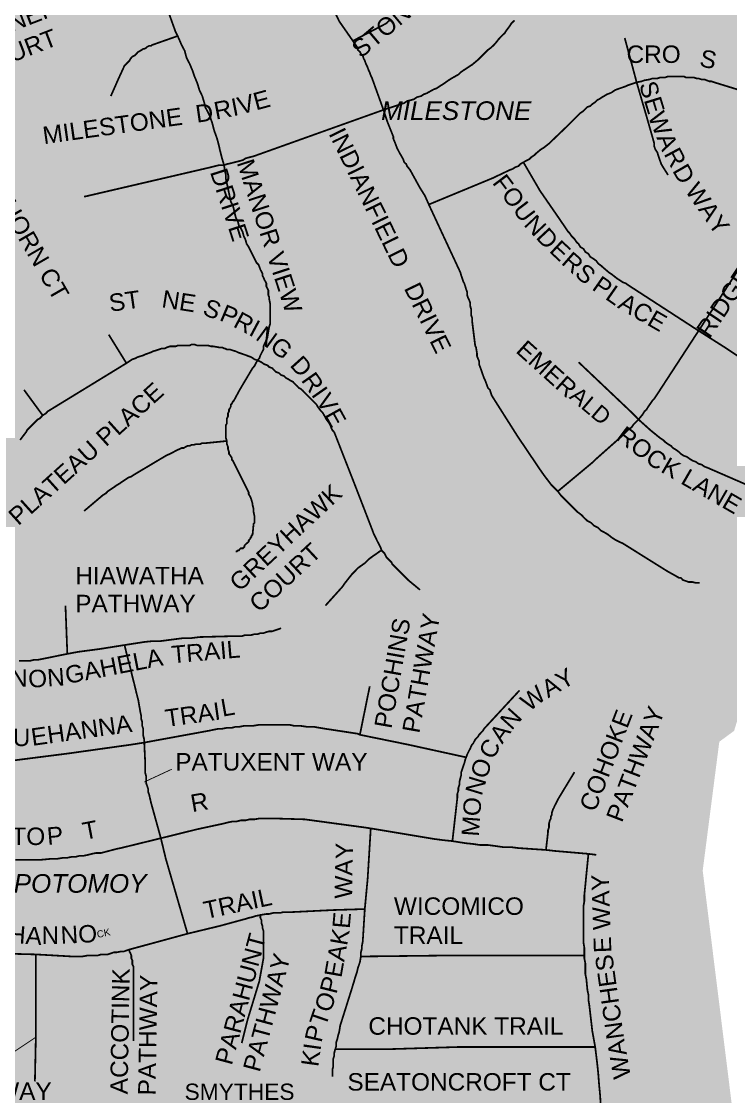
# Model space of a CAD drawing. Header units: millimetres. Extents: x 10 to 1080, y 12 to 847.
# Drawn here: x 653.5 to 714.4, y 356.7 to 449.1 of the extents above; entities that cross this region are included whole.
import ezdxf

# ---------------------------------------------------------------- set-up
doc = ezdxf.new("R2010")
doc.units = ezdxf.units.MM

msp = doc.modelspace()

# ---------------------------------------------------------------- hatches: boundary and pattern name
at = {"layer": 'H', "linetype": 'CONTINUOUS'}
for points in [[(802.375, 724.076), (804.333, 708.572), (819.82, 705.362), (834.637, 704.674), (846.243, 705.362), (859.861, 713.74), (871.467, 723.388), (876.635, 727.287), (891.452, 733.125), (894.662, 722.806), (899.231, 711.2), (902.458, 678.268), (906.939, 654.985), (912.777, 635.6), (903.041, 631.79), (870.797, 623.394), (843.703, 613.075), (834.037, 605.614), (852.17, 570.142), (848.607, 566.244), (849.207, 566.244), (834.637, 551.692), (840.475, 538.815), (802.711, 488.438), (802.217, 489.126), (800.435, 493.007), (798.83, 497.082), (795.355, 502.25), (792.215, 505.213), (789.005, 508.088), (786.289, 511.722), (784.437, 515.532), (783.078, 519.677), (782.391, 521.723), (780.874, 525.78), (778.334, 530.348), (775.794, 533.735), (773.007, 536.875), (769.955, 539.75), (766.727, 542.378), (763.27, 544.83), (759.707, 547.123), (755.985, 549.24), (754.115, 550.333), (752.263, 551.356), (750.305, 552.45), (748.365, 553.473), (746.407, 554.478), (744.467, 555.502), (742.615, 556.507), (740.657, 557.618), (739.652, 558.13), (732.525, 556.436), (732.79, 544.583), (726.264, 530.86), (723.142, 524.334), (722.207, 519.765), (722.877, 514.015), (725.593, 511.052), (734.219, 509.182), (736.177, 508.935), (733.302, 494.965), (732.278, 489.126), (728.98, 480.236), (737.605, 465.243), (747.518, 446.193), (733.548, 450.338), (730.409, 438.062), (720.76, 407.158), (717.885, 398.268), (714.745, 388.108), (713.475, 387.174), (712.047, 376.096), (715.945, 344.77), (716.615, 324.026), (716.439, 318.682), (723.388, 318.435), (731.608, 319.705), (737.358, 321.557), (743.373, 323.25), (749.635, 324.273), (754.962, 326.39), (761.488, 331.47), (750.641, 308.786), (742.95, 291.677), (741.257, 289.313), (754.715, 277.195), (760.801, 272.292), (760.73, 272.115), (769.444, 264.583), (777.487, 249.678), (794.597, 237.155), (804.333, 230.293), (811.777, 224.032), (798.054, 219.957), (781.473, 215.988), (770.043, 212.602), (757.502, 208.033), (746.072, 201.172), (734.06, 195.404), (725.082, 194.91), (725.258, 194.134), (725.593, 192.105), (725.752, 188.048), (725.17, 184.062), (724.905, 183.392), (714.587, 181.698), (699.17, 173.743), (696.295, 178.312), (682.078, 173.143), (680.879, 176.53), (652.868, 161.713), (660.647, 138.007), (660.4, 137.83), (656.749, 135.467), (653.203, 133.103), (649.552, 130.722), (645.918, 128.358), (642.285, 125.977), (638.634, 123.702), (635, 121.32), (631.349, 118.957), (627.803, 116.664), (624.152, 114.3), (620.942, 115.394), (619.584, 117.51), (618.402, 119.556), (617.22, 121.744), (616.038, 123.702), (614.68, 125.977), (613.569, 128.27), (612.299, 130.475), (610.958, 132.415), (609.424, 134.197), (608.154, 136.066), (606.795, 138.254), (605.367, 140.035), (603.673, 143.087), (601.892, 144.445), (599.863, 145.715), (598.17, 147.496), (596.724, 149.26), (595.118, 151.042), (593.513, 152.647), (591.22, 153.846), (589.439, 155.187), (587.675, 156.545), (586.052, 158.415), (585.717, 160.778), (585.047, 162.895), (584.112, 165.1), (582.172, 166.194), (580.549, 167.887), (579.543, 169.845), (578.785, 171.962), (577.762, 173.902), (576.668, 175.772), (575.398, 177.553), (573.775, 178.982), (571.659, 182.457), (568.784, 186.778), (566.932, 189.988), (565.82, 194.486), (564.462, 203.87), (563.704, 208.527), (563.88, 211.332), (563.704, 215.477), (563.457, 217.77), (563.28, 220.133), (563.368, 222.426), (563.28, 224.614), (562.857, 227.418), (561.675, 229.694), (560.828, 232.586), (561.428, 234.774), (561.852, 237.825), (561.922, 240.206), (561.587, 242.658), (561.763, 245.286), (562.01, 247.65), (561.852, 250.278), (561.164, 254.423), (561.922, 257.052), (562.522, 259.256), (562.275, 261.532), (561.499, 263.56), (560.405, 265.518), (559.805, 267.882), (559.223, 270.175), (557.953, 273.297), (556.26, 274.92), (554.814, 277.53), (554.39, 280), (553.72, 282.363), (552.962, 284.656), (551.85, 286.508), (550.668, 288.713), (549.222, 291.165), (547.194, 292.947), (545.412, 294.552), (543.56, 296.422), (543.719, 298.697), (542.537, 300.655), (540.42, 302.348), (538.057, 304.976), (535.34, 306.405), (532.553, 307.763), (530.26, 309.545), (528.232, 310.903), (526.874, 312.755), (526.45, 314.872), (524.51, 315.807), (522.305, 316.054), (518.248, 316.565), (515.779, 316.9), (513.592, 317.324), (511.387, 317.923), (508.935, 318.17), (507.153, 316.988), (506.465, 314.96), (505.037, 313.267), (503.255, 311.997), (501.897, 310.303), (500.292, 308.698), (498.422, 307.587), (496.658, 306.07), (495.212, 304.377), (494.453, 302.348), (493.942, 299.896), (493.607, 297.603), (493.942, 295.24), (494.453, 293.123), (495.212, 290.83), (495.723, 288.625), (494.03, 286.508), (493.342, 284.304), (491.649, 281.693), (489.462, 280.846), (485.14, 280.423), (481.577, 280.582), (479.637, 281.852), (478.102, 283.457), (476.673, 285.08), (475.068, 286.773), (472.863, 287.267), (470.658, 286.685), (468.965, 285.238), (467.184, 283.88), (465.067, 282.875), (463.462, 281.34), (464.732, 279.488), (466.602, 278.306), (468.63, 277.372), (469.724, 275.502), (468.877, 273.385), (467.095, 272.027), (463.973, 269.663), (462.104, 268.058), (460.075, 266.876), (457.958, 266.1), (455.665, 265.606), (452.702, 266.277), (450.674, 267.212), (448.469, 267.635), (444.835, 268.482), (442.718, 268.993), (440.514, 268.393), (436.792, 268.217), (434.763, 268.905), (432.805, 269.998), (431.465, 271.78), (432.647, 273.72), (433.405, 275.925), (433.317, 278.218), (432.805, 280.335), (432.894, 282.963), (431.959, 285.327), (428.925, 284.568), (426.72, 283.88), (424.603, 283.457), (421.375, 283.968), (419.188, 284.392), (417.072, 284.903), (415.025, 285.926), (412.838, 286.685), (410.792, 287.62), (409.698, 289.56), (409.875, 291.765), (410.298, 293.97), (410.298, 296.157), (409.61, 298.203), (408.252, 300.143), (406.4, 301.66), (404.53, 303.107), (402.837, 304.712), (400.897, 305.823), (399.715, 307.675), (400.297, 309.792), (399.962, 311.997), (397.845, 313.355), (395.905, 314.537), (394.547, 316.318), (393.1, 318.1), (391.672, 319.793), (390.225, 321.398), (388.108, 322.668), (386.592, 324.185), (385.057, 325.878), (383.452, 327.325), (381.582, 328.595), (379.465, 329.265), (378.125, 331.047), (378.037, 333.252), (377.349, 335.368), (375.92, 336.973), (374.05, 338.332), (372.11, 339.425), (370.152, 340.536), (368.035, 341.383), (365.919, 341.965), (363.555, 341.63), (361.615, 340.607), (359.745, 338.914), (357.875, 337.82), (355.935, 336.797), (353.818, 335.703), (351.878, 334.522), (350.255, 332.652), (348.915, 330.8), (347.98, 328.754), (347.133, 326.637), (345.599, 325.032), (343.323, 324.785), (340.184, 324.785), (337.732, 325.367), (335.615, 324.185), (334.522, 322.333), (334.433, 320.128), (334.098, 317.923), (332.899, 315.807), (331.805, 313.866), (330.958, 311.75), (330.712, 309.545), (330.288, 307.252), (329.935, 304.976), (329.688, 302.683), (329.018, 300.39), (328.083, 298.203), (327.325, 296.157), (327.06, 293.97), (328.665, 292.347), (329.935, 290.583), (328.665, 288.802), (326.39, 287.955), (323.25, 287.778), (321.045, 288.29), (319.864, 290.23), (318.682, 292.276), (316.812, 293.705), (314.025, 294.975), (311.732, 295.487), (309.615, 295.91), (307.763, 297.092), (306.405, 299.05), (305.47, 300.99), (304.712, 303.107), (303.689, 305.135), (301.995, 306.405), (300.302, 307.852), (298.962, 309.545), (297.268, 307.94), (296.422, 305.894), (293.282, 304.2), (291.5, 305.558), (289.648, 306.828), (287.69, 307.852), (287.267, 309.968), (287.69, 312.173), (285.75, 313.09), (283.457, 313.602), (281.34, 314.202), (279.224, 315.295), (278.642, 317.5), (277.954, 319.617), (276.013, 321.222), (274.144, 319.793), (272.874, 317.923), (269.998, 319.193), (268.217, 320.64), (266.435, 321.98), (263.984, 324.45), (262.202, 325.72), (260.862, 327.484), (261.108, 329.688), (261.867, 331.893), (262.714, 334.01), (262.467, 337.644), (261.532, 339.602), (260.597, 341.718), (258.992, 343.323), (255.94, 345.352), (253.065, 346.71), (251.195, 347.892), (249.167, 348.827), (248.92, 351.032), (250.19, 352.884), (251.707, 354.842), (254.088, 354.93), (255.782, 356.358), (257.969, 356.623), (260.174, 357.117), (261.444, 359.234), (261.779, 361.527), (261.62, 363.732), (260.438, 365.584), (258.992, 367.277), (256.117, 367.63), (255.429, 369.746), (254.088, 371.44), (252.307, 372.957), (250.525, 374.227), (248.497, 374.826), (247.138, 376.767), (248.162, 378.707), (247.385, 381), (245.78, 382.517), (245.622, 384.81), (244.687, 386.75), (243.575, 388.796), (242.235, 390.56), (241.035, 392.43), (239.518, 394.212), (239.43, 396.416), (240.453, 398.533), (240.612, 401.144), (240.788, 403.86), (239.43, 405.888), (238.584, 408.005), (236.467, 409.452), (235.038, 411.304), (233.08, 412.838), (233.168, 415.202), (234.103, 417.318), (235.462, 419.276), (236.978, 421.04), (238.072, 422.998), (237.825, 425.274), (237.49, 427.902), (236.22, 429.683), (234.527, 431.377), (232.657, 433.246), (230.628, 434.587), (229.182, 436.28), (227.489, 437.815), (226.219, 439.667), (224.79, 441.537), (223.943, 443.742), (222.92, 445.77), (220.98, 447.216), (218.775, 448.557), (216.57, 449.827), (214.365, 450.25), (212.249, 450.427), (209.797, 450.515), (206.163, 450.427), (203.87, 451.026), (201.595, 450.338), (199.972, 448.31), (201.665, 446.705), (199.549, 444.588), (196.938, 445.347), (194.822, 445.435), (192.105, 444.923), (189.054, 445.012), (187.202, 443.406), (184.908, 442.472), (182.88, 441.113), (181.01, 439.596), (179.317, 438.15), (177.288, 437.056), (175.084, 436.457), (173.055, 435.522), (170.762, 434.675), (168.575, 434.852), (166.793, 436.545), (165.947, 438.82), (165.259, 440.937), (163.142, 442.048), (160.955, 442.56), (158.574, 442.383), (156.369, 441.713), (154.005, 440.778), (151.377, 440.267), (148.59, 440.267), (146.385, 439.843), (145.45, 437.727), (145.115, 435.522), (142.663, 436.122), (142.152, 438.326), (140.458, 439.932), (138.43, 441.113), (136.472, 442.207), (134.285, 442.807), (131.745, 442.048), (128.605, 441.537), (126.153, 441.872), (123.525, 441.784), (121.497, 442.983), (120.05, 444.588), (117.775, 445.012), (116.082, 446.528), (116.152, 448.822), (114.124, 450.938), (112.607, 453.214), (111.425, 454.995), (110.155, 456.777), (108.797, 458.47), (107.527, 460.252), (106.257, 461.945), (104.898, 463.726), (103.54, 465.42), (102.182, 467.113), (100.842, 468.806), (99.572, 470.57), (98.213, 472.264), (95.585, 475.738), (93.133, 479.213), (90.682, 482.776), (88.477, 486.41), (86.448, 490.132), (84.578, 494.03), (83.062, 498.016), (81.527, 502.92), (80.433, 507.065), (79.498, 511.298), (78.74, 515.532), (78.228, 519.853), (77.805, 524.175), (77.558, 528.496), (77.47, 532.8), (77.558, 534.917), (77.558, 537.122), (77.717, 539.238), (77.893, 541.443), (78.052, 543.56), (78.317, 545.765), (78.564, 547.882), (79.252, 552.115), (80.098, 556.348), (81.192, 560.582), (82.374, 564.727), (84.402, 570.054), (86.448, 573.793), (87.63, 575.645), (117.687, 575.645), (138.007, 572.435), (144.445, 544.23), (141.905, 543.225), (154.764, 537.88), (160.443, 536.028), (171.185, 535.693), (189.318, 535.34), (206.834, 533.912), (226.06, 527.897), (227.842, 532.888), (253.912, 548.552), (259.239, 550.333), (265.677, 550.668), (269.575, 552.115), (277.019, 556.772), (283.122, 559.223), (290.989, 559.982), (306.317, 558.553), (306.652, 558.288), (307.005, 558.624), (310.885, 558.888), (317.659, 563.122), (325.543, 568.113), (333.745, 573.528), (338.825, 576.827), (341.365, 576.756), (344.928, 576.068), (348.492, 574.71), (351.949, 572.858), (355.759, 569.718), (358.228, 566.173), (359.234, 564.303), (360.257, 562.363), (362.462, 558.8), (365.425, 555.925), (369.993, 554.32), (376.255, 554.478), (378.46, 554.902), (380.577, 555.325), (382.782, 555.748), (384.898, 556.013), (387.773, 556.436), (392.007, 557.107), (396.064, 558.042), (400.138, 559.135), (404.107, 560.405), (408.005, 561.852), (411.903, 563.457), (415.713, 565.238), (419.435, 567.09), (423.069, 569.048), (424.18, 569.63), (421.128, 576.333), (406.224, 573.952), (411.057, 595.383), (409.452, 607.06), (401.408, 603.85), (401.832, 611.893), (404.618, 612.74), (404.195, 626.022), (394.882, 630.432), (373.539, 618.737), (369.482, 635.67), (377.19, 651.845), (407.405, 673.276), (407.829, 671.23), (482.177, 704.003), (500.715, 623.323), (501.227, 623.57), (505.372, 625.863), (509.182, 627.892), (512.992, 630.008), (516.802, 632.037), (520.612, 634.065), (522.552, 635.088), (524.422, 636.094), (526.362, 637.117), (528.232, 638.14), (530.172, 639.233), (532.042, 640.256), (534.335, 641.438), (544.495, 629.585), (550.422, 631.613), (546.523, 639.568), (541.532, 645.336), (541.602, 645.407), (545.412, 647.453), (549.222, 649.57), (553.032, 651.598), (556.772, 653.627), (560.582, 655.743), (564.392, 657.772), (568.202, 659.888), (572.012, 661.917), (575.733, 664.034), (579.543, 666.15), (583.353, 668.196), (587.163, 670.313), (590.885, 672.342), (596.724, 674.458), (601.133, 674.458), (603.338, 674.458), (605.455, 674.37), (607.642, 674.194), (609.847, 674.123), (611.964, 674.035), (614.168, 673.858), (616.373, 673.7), (618.49, 673.612), (620.695, 673.435), (622.882, 673.347), (624.999, 673.276), (629.32, 673.188), (633.642, 673.276), (637.875, 673.523), (642.108, 673.947), (646.254, 674.617), (650.399, 675.728), (653.627, 676.734), (657.684, 678.18), (661.67, 679.873), (665.568, 681.743), (669.378, 683.772), (673.1, 685.976), (676.734, 688.252), (680.297, 690.704), (683.683, 693.42), (687.07, 696.136), (690.192, 699.1), (693.332, 702.063), (696.207, 705.273), (699.082, 708.572), (701.71, 711.958), (705.785, 710.53), (709.842, 708.995), (713.74, 707.214), (717.638, 705.362), (721.448, 703.333), (723.988, 701.798), (729.403, 707.302), (742.35, 719.578), (751.999, 718.908), (767.503, 733.725), (785.618, 751.84), (797.207, 740.234), (802.375, 724.076), (802.375, 724.076)], [(669.625, 448.645), (668.179, 448.645), (667.755, 449.915), (667.332, 448.645), (665.992, 448.645), (667.085, 447.798), (666.662, 446.44), (667.755, 447.287), (668.955, 446.44), (668.532, 447.798), (669.625, 448.645), (669.625, 448.645)], [(685.2, 447.04), (683.772, 447.04), (683.348, 448.31), (682.925, 447.04), (681.567, 447.04), (682.66, 446.193), (682.237, 444.835), (683.348, 445.682), (684.53, 444.835), (684.107, 446.193), (685.2, 447.04), (685.2, 447.04)], [(708.995, 445.347), (707.549, 445.347), (707.125, 446.617), (706.702, 445.347), (705.362, 445.347), (706.455, 444.5), (706.032, 443.142), (707.125, 443.988), (708.325, 443.142), (707.902, 444.5), (708.995, 445.347), (708.995, 445.347)], [(687.317, 442.983), (685.888, 442.983), (685.465, 444.253), (685.042, 442.983), (683.683, 442.983), (684.777, 442.136), (684.354, 440.778), (685.465, 441.625), (686.647, 440.778), (686.223, 442.136), (687.317, 442.983), (687.317, 442.983)], [(673.347, 438.15), (671.918, 438.15), (671.495, 439.42), (671.072, 438.15), (669.713, 438.15), (670.807, 437.303), (670.384, 435.945), (671.495, 436.792), (672.677, 435.945), (672.253, 437.303), (673.347, 438.15), (673.347, 438.15)], [(697.142, 437.48), (695.695, 437.48), (695.272, 438.75), (694.849, 437.48), (693.508, 437.48), (694.602, 436.633), (694.178, 435.275), (695.272, 436.122), (696.472, 435.275), (696.048, 436.633), (697.142, 437.48), (697.142, 437.48)], [(694.602, 424.603), (693.155, 424.603), (692.732, 425.873), (692.309, 424.603), (690.968, 424.603), (692.062, 423.757), (691.638, 422.398), (692.732, 423.245), (693.932, 422.398), (693.508, 423.757), (694.602, 424.603), (694.602, 424.603)], [(713.405, 424.268), (711.958, 424.268), (711.535, 425.538), (711.112, 424.268), (709.754, 424.268), (710.865, 423.422), (710.442, 422.063), (711.535, 422.91), (712.717, 422.063), (712.294, 423.422), (713.405, 424.268), (713.405, 424.268)], [(675.305, 421.552), (673.858, 421.552), (673.435, 422.822), (673.012, 421.552), (671.654, 421.552), (672.765, 420.705), (672.342, 419.347), (673.435, 420.194), (674.617, 419.347), (674.194, 420.705), (675.305, 421.552), (675.305, 421.552)], [(657.437, 416.983), (655.99, 416.983), (655.567, 418.253), (655.144, 416.983), (653.785, 416.983), (654.897, 416.137), (654.473, 414.778), (655.567, 415.625), (656.749, 414.778), (656.325, 416.137), (657.437, 416.983), (657.437, 416.983)], [(708.484, 416.472), (707.055, 416.472), (706.632, 417.742), (706.208, 416.472), (704.85, 416.472), (705.944, 415.625), (705.52, 414.267), (706.632, 415.114), (707.813, 414.267), (707.39, 415.625), (708.484, 416.472), (708.484, 416.472)], [(671.742, 414.108), (670.295, 414.108), (669.872, 415.378), (669.449, 414.108), (668.108, 414.108), (669.202, 413.262), (668.778, 411.903), (669.872, 412.75), (671.072, 411.903), (670.648, 413.262), (671.742, 414.108), (671.742, 414.108)], [(701.04, 410.298), (699.594, 410.298), (699.17, 411.568), (698.747, 410.298), (697.389, 410.298), (698.5, 409.452), (698.077, 408.093), (699.17, 408.94), (700.352, 408.093), (699.929, 409.452), (701.04, 410.298), (701.04, 410.298)], [(685.465, 404.618), (684.018, 404.618), (683.595, 405.888), (683.172, 404.618), (681.814, 404.618), (682.925, 403.772), (682.502, 402.414), (683.595, 403.26), (684.777, 402.414), (684.354, 403.772), (685.465, 404.618), (685.465, 404.618)], [(668.532, 397.51), (667.085, 397.51), (666.662, 398.78), (666.238, 397.51), (664.88, 397.51), (665.992, 396.663), (665.568, 395.305), (666.662, 396.152), (667.844, 395.305), (667.42, 396.663), (668.532, 397.51), (668.532, 397.51)], [(678.85, 389.802), (677.422, 389.802), (676.998, 391.072), (676.575, 389.802), (675.217, 389.802), (676.31, 388.955), (675.887, 387.597), (676.998, 388.444), (678.18, 387.597), (677.757, 388.955), (678.85, 389.802), (678.85, 389.802)], [(695.272, 387.597), (693.843, 387.597), (693.42, 388.867), (692.997, 387.597), (691.638, 387.597), (692.732, 386.75), (692.309, 385.41), (693.42, 386.256), (694.602, 385.41), (694.178, 386.75), (695.272, 387.597), (695.272, 387.597)], [(656.925, 385.322), (655.479, 385.322), (655.055, 386.592), (654.632, 385.322), (653.292, 385.322), (654.385, 384.475), (653.962, 383.117), (655.055, 383.963), (656.255, 383.117), (655.832, 384.475), (656.925, 385.322), (656.925, 385.322)], [(665.639, 380.065), (664.21, 380.065), (663.787, 381.335), (663.363, 380.065), (662.005, 380.065), (663.099, 379.218), (662.675, 377.86), (663.787, 378.707), (664.968, 377.86), (664.545, 379.218), (665.639, 380.065), (665.639, 380.065)], [(701.71, 379.395), (700.282, 379.395), (699.858, 380.665), (699.435, 379.395), (698.077, 379.395), (699.17, 378.548), (698.747, 377.19), (699.858, 378.037), (701.04, 377.19), (700.617, 378.548), (701.71, 379.395), (701.71, 379.395)], [(686.047, 378.548), (684.618, 378.548), (684.195, 379.818), (683.772, 378.548), (682.413, 378.548), (683.507, 377.702), (683.084, 376.343), (684.195, 377.19), (685.377, 376.343), (684.953, 377.702), (686.047, 378.548), (686.047, 378.548)], [(668.267, 371.598), (666.838, 371.598), (666.415, 372.868), (665.992, 371.598), (664.633, 371.598), (665.727, 370.752), (665.304, 369.394), (666.415, 370.24), (667.597, 369.394), (667.173, 370.752), (668.267, 371.598), (668.267, 371.598)], [(677.157, 371.687), (675.728, 371.687), (675.305, 372.957), (674.882, 371.687), (673.523, 371.687), (674.617, 370.84), (674.194, 369.482), (675.305, 370.328), (676.487, 369.482), (676.063, 370.84), (677.157, 371.687), (677.157, 371.687)], [(657.595, 368.388), (656.167, 368.388), (655.743, 369.658), (655.32, 368.388), (653.962, 368.388), (655.055, 367.542), (654.632, 366.183), (655.743, 367.03), (656.925, 366.183), (656.502, 367.542), (657.595, 368.388), (657.595, 368.388)], [(695.448, 368.388), (694.002, 368.388), (693.579, 369.658), (693.155, 368.388), (691.815, 368.388), (692.908, 367.542), (692.485, 366.183), (693.579, 367.03), (694.778, 366.183), (694.355, 367.542), (695.448, 368.388), (695.448, 368.388)], [(683.842, 361.862), (682.413, 361.862), (681.99, 363.132), (681.567, 361.862), (680.208, 361.862), (681.302, 361.015), (680.879, 359.657), (681.99, 360.504), (683.172, 359.657), (682.748, 361.015), (683.842, 361.862), (683.842, 361.862)], [(703.492, 362.285), (702.045, 362.285), (701.622, 363.555), (701.199, 362.285), (699.858, 362.285), (700.952, 361.438), (700.528, 360.08), (701.622, 360.927), (702.822, 360.08), (702.398, 361.438), (703.492, 362.285), (703.492, 362.285)]]:
    msp.add_hatch(color=256, dxfattribs=at).paths.add_polyline_path(points)

# ---------------------------------------------------------------- linework, layer by layer
at = {"layer": 'P'}
for points, const_width in [([(786.201, 654.138), (786.201, 546.029), (786.201, 437.903), (678.092, 437.903), (569.965, 437.903), (569.965, 546.029), (569.965, 654.138), (678.092, 654.138), (786.201, 654.138)], 0.602), ([(666.909, 447.816), (666.732, 448.151), (664.792, 453.566)], 0.151), ([(681.972, 447.393), (680.791, 449.086), (680.632, 449.421), (680.455, 449.756), (680.279, 450.092), (680.12, 450.427), (679.944, 450.779), (679.785, 451.115), (679.609, 451.45), (679.432, 451.785), (679.097, 452.543), (679.009, 452.896), (678.85, 453.231), (678.674, 453.566)], 0.151), ([(681.972, 447.393), (684.865, 448.91), (685.024, 449.086), (685.288, 449.245)], 0.151), ([(695.872, 449.157), (695.607, 448.91), (695.448, 448.663), (695.184, 448.31), (695.025, 448.063), (694.761, 447.816), (694.514, 447.552), (694.249, 447.216), (694.09, 447.04), (693.826, 446.793), (693.579, 446.617), (693.155, 446.193), (692.908, 445.946), (692.732, 445.77), (692.221, 445.347), (691.974, 445.188), (691.709, 445.012), (691.462, 444.853), (691.215, 444.676), (691.039, 444.5), (690.439, 444.165), (690.192, 444.006), (689.945, 443.83), (689.681, 443.653), (689.434, 443.495), (689.169, 443.318), (688.922, 443.23), (688.322, 442.895), (688.075, 442.807), (687.828, 442.648), (687.476, 442.56), (687.229, 442.383), (686.982, 442.313), (686.629, 442.225), (686.382, 442.048), (684.601, 441.466)], 0.151), ([(666.909, 447.816), (664.704, 447.04), (664.616, 446.969), (664.457, 446.969), (664.281, 446.881), (664.192, 446.793), (664.034, 446.705), (663.945, 446.705), (663.698, 446.546), (663.522, 446.458), (663.434, 446.37), (663.275, 446.193), (663.187, 446.123), (663.011, 446.035), (662.922, 445.946), (662.852, 445.858), (662.764, 445.699), (662.675, 445.611), (662.587, 445.523), (662.428, 445.347), (662.34, 445.276), (661.829, 444.165), (661.158, 442.648)], 0.151), ([(670.895, 436.721), (670.719, 437.303), (670.631, 437.656), (670.542, 437.991), (670.472, 438.326), (670.295, 438.997), (670.048, 439.685), (669.96, 440.02), (669.872, 440.355), (669.625, 441.043), (669.272, 441.713), (669.202, 442.048), (669.025, 442.648), (668.778, 443.159), (668.602, 443.742), (668.355, 444.341), (668.179, 444.853), (667.932, 445.435), (667.667, 445.946), (667.508, 446.546), (667.244, 447.04), (666.909, 447.816)], 0.151), ([(681.972, 447.393), (682.325, 446.881), (682.396, 446.617), (682.572, 446.458), (682.66, 446.282), (682.819, 446.123), (682.907, 445.858), (682.995, 445.699), (683.084, 445.435), (683.172, 445.276), (683.242, 445.1), (683.331, 444.853), (683.419, 444.676), (683.507, 444.429), (683.595, 444.253), (684.601, 441.466)], 0.151), ([(705.344, 447.64), (706.191, 444.5), (706.367, 443.83)], 0.151), ([(706.367, 443.83), (706.79, 443.918), (707.037, 444.006), (707.461, 444.077), (707.725, 444.165), (707.884, 444.165), (708.148, 444.165), (708.395, 444.253), (708.572, 444.253), (708.819, 444.253), (709.066, 444.341), (709.489, 444.341), (709.754, 444.341), (710.177, 444.341), (710.424, 444.341), (710.6, 444.253), (710.847, 444.253), (711.112, 444.253), (711.271, 444.253), (711.535, 444.165), (711.694, 444.165), (711.958, 444.077), (712.205, 444.077), (712.382, 444.006), (712.629, 443.918), (712.805, 443.918), (713.052, 443.83), (720.496, 441.537)], 0.151), ([(696.63, 436.968), (697.142, 437.233), (697.301, 437.392), (697.565, 437.568), (697.724, 437.727), (698.147, 438.079), (698.412, 438.238), (698.835, 438.573), (700.528, 440.196), (700.687, 440.355), (700.864, 440.531), (701.022, 440.69), (701.199, 440.866), (701.375, 441.043), (701.534, 441.202), (701.798, 441.378), (701.957, 441.537), (702.134, 441.713), (702.381, 441.801), (702.557, 441.96), (702.804, 442.136), (702.98, 442.313), (703.139, 442.383), (703.404, 442.56), (703.562, 442.648), (703.827, 442.807), (704.074, 442.895), (704.25, 442.983), (704.497, 443.159), (704.674, 443.23), (704.921, 443.318), (705.185, 443.406), (705.432, 443.495), (705.608, 443.583), (706.367, 443.83)], 0.151), ([(706.367, 443.83), (707.302, 440.619), (707.884, 438.573), (707.884, 438.326), (707.972, 438.079), (708.148, 437.815), (708.219, 437.568), (708.307, 437.303), (708.395, 437.056), (708.484, 436.809), (708.642, 436.545), (709.066, 435.875)], 0.151), ([(684.601, 441.466), (673.435, 437.48), (673.082, 437.392), (672.747, 437.303), (672.5, 437.145), (672.165, 437.056), (671.812, 436.968), (671.477, 436.88), (671.142, 436.809), (670.895, 436.721)], 0.151), ([(684.601, 441.466), (684.936, 440.443), (685.447, 439.173), (685.447, 438.997), (685.624, 438.573), (685.782, 438.15), (685.871, 437.991), (685.959, 437.815), (686.206, 437.392), (686.294, 437.233), (686.382, 436.968), (686.558, 436.809), (686.629, 436.633), (686.894, 436.298), (687.74, 434.763), (688.164, 434.093), (688.499, 433.335)], 0.151), ([(786.201, 221.756), (678.092, 221.756), (569.965, 221.756), (569.965, 329.865), (569.965, 437.903), (678.092, 437.903), (786.201, 437.903), (786.201, 329.865), (786.201, 221.756)], 0.602), ([(696.63, 436.968), (696.366, 436.809), (696.207, 436.633), (695.942, 436.545), (695.695, 436.386), (695.448, 436.298), (694.002, 435.61), (688.499, 433.335)], 0.151), ([(696.63, 436.968), (698.059, 434.516), (699.752, 432.065), (699.929, 431.8), (700.105, 431.553), (700.44, 431.042), (700.599, 430.883), (700.775, 430.618), (701.022, 430.371), (701.199, 430.107), (701.375, 429.948), (701.534, 429.683), (701.798, 429.525), (701.957, 429.26), (702.222, 429.101), (702.381, 428.837), (702.645, 428.678), (702.892, 428.502), (703.068, 428.255), (703.315, 428.078), (703.492, 427.919), (703.986, 427.496), (704.25, 427.32), (704.674, 426.985), (705.185, 426.649), (705.432, 426.561), (705.679, 426.385), (711.694, 422.487)], 0.151), ([(670.895, 436.721), (670.472, 436.721), (670.119, 436.633), (669.784, 436.545), (658.865, 434.005)], 0.151), ([(670.895, 436.721), (670.966, 436.21), (671.054, 435.875), (671.054, 435.539), (671.477, 433.582), (671.654, 433.246), (671.742, 432.911), (671.812, 432.576), (671.901, 432.223), (672.077, 431.888), (672.165, 431.553), (672.324, 431.306), (672.5, 430.953), (672.588, 430.618), (672.747, 430.283), (672.835, 429.948), (673.012, 429.683), (673.682, 428.343), (673.858, 428.166), (673.929, 427.99), (674.017, 427.743), (674.194, 427.408), (674.194, 427.232), (674.282, 427.073), (674.352, 426.896), (674.529, 426.561), (674.529, 426.297), (674.617, 426.138), (674.705, 425.962), (674.705, 425.803), (674.705, 425.538), (674.776, 425.379), (674.776, 425.203), (674.864, 424.78), (674.864, 424.603), (674.864, 424.445), (674.864, 424.021), (674.864, 423.845), (674.864, 423.422), (674.864, 423.263), (674.864, 423.086), (674.776, 422.839), (674.617, 421.905), (674.529, 421.728), (674.441, 421.481), (674.352, 421.305), (674.282, 421.146), (674.282, 420.882), (674.194, 420.723), (674.105, 420.546), (674.017, 420.37), (673.929, 420.123), (673.77, 419.947)], 0.151), ([(688.499, 433.335), (689.522, 431.13), (691.215, 427.496), (691.286, 427.232), (691.374, 426.985), (691.462, 426.72), (691.55, 426.561), (691.638, 426.297), (691.709, 426.05), (691.797, 425.803), (691.797, 425.538), (691.885, 425.291), (691.974, 425.115), (692.062, 424.868), (692.062, 424.603), (692.132, 424.356), (692.132, 424.109), (692.132, 423.845), (692.221, 423.598), (692.221, 423.333), (692.485, 421.217), (692.556, 421.058), (692.644, 420.546), (692.644, 420.299), (692.82, 419.876), (692.82, 419.612), (692.979, 419.188), (693.155, 418.677), (693.244, 418.43), (693.332, 418.253), (693.491, 417.83), (693.579, 417.583), (693.755, 417.407), (693.826, 417.16), (693.914, 416.913), (696.119, 413.438), (698.059, 410.563), (698.482, 409.963), (698.747, 409.628), (698.994, 409.293), (699.258, 409.028), (699.594, 408.693)], 0.151), ([(716.774, 430.283), (711.694, 422.487)], 0.151), ([(662.499, 419.7), (660.982, 422.152)], 0.151), ([(711.694, 422.487), (708.06, 416.913), (707.884, 416.648), (707.725, 416.489), (707.549, 416.225), (707.372, 415.978), (707.214, 415.713), (707.037, 415.555), (706.878, 415.29), (706.526, 414.867)], 0.151), ([(711.694, 422.487), (713.811, 421.146), (719.49, 417.407)], 0.151), ([(662.499, 419.7), (663.011, 420.035), (663.275, 420.123), (663.434, 420.211), (663.698, 420.299), (663.945, 420.37), (664.122, 420.458), (664.369, 420.546), (664.616, 420.635), (664.792, 420.723), (665.039, 420.793), (665.304, 420.882), (665.551, 420.97), (665.815, 420.97), (665.974, 421.058), (666.238, 421.146), (666.485, 421.146), (666.732, 421.146), (666.909, 421.217), (667.156, 421.217), (667.42, 421.217), (667.667, 421.217), (667.932, 421.217), (668.091, 421.305), (668.355, 421.305), (668.602, 421.217), (669.025, 421.217), (669.272, 421.217), (669.537, 421.217), (669.784, 421.146), (669.96, 421.146), (670.472, 421.058), (670.719, 421.058), (670.895, 420.97), (670.966, 420.97), (671.142, 420.882), (671.389, 420.882), (671.654, 420.793), (671.901, 420.723), (672.077, 420.635), (672.324, 420.546), (672.835, 420.37), (673.012, 420.299), (673.259, 420.211), (673.506, 420.035), (673.77, 419.947)], 0.151), ([(662.499, 419.7), (661.405, 419.029), (655.726, 415.555), (655.567, 415.378), (655.302, 415.219)], 0.151), ([(673.77, 419.947), (673.682, 419.788), (673.594, 419.612), (673.506, 419.453), (673.347, 419.276), (672.236, 417.407), (671.742, 416.489), (671.654, 416.401), (671.565, 416.225), (671.477, 416.137), (671.477, 415.978), (671.389, 415.802), (671.318, 415.713), (671.318, 415.555), (671.23, 415.378), (671.23, 415.29), (671.23, 415.131), (671.142, 414.955), (671.142, 414.867), (671.142, 414.708), (671.142, 414.532), (671.054, 414.373), (671.054, 414.285), (671.054, 414.108), (671.054, 413.773), (671.054, 413.685), (671.054, 413.526), (671.054, 413.35), (671.054, 413.262), (671.142, 413.015)], 0.151), ([(673.77, 419.947), (674.105, 419.788), (674.352, 419.612), (674.617, 419.523), (674.776, 419.365), (675.04, 419.276), (675.199, 419.1), (675.375, 418.941), (675.622, 418.853), (675.799, 418.677), (676.046, 418.606), (676.222, 418.43), (676.398, 418.342), (676.645, 418.183), (676.822, 418.095), (676.981, 417.918), (677.157, 417.759), (677.316, 417.583), (677.492, 417.495), (677.668, 417.336), (677.827, 417.16), (678.004, 416.983), (678.162, 416.825), (678.339, 416.648), (678.674, 416.313), (678.85, 416.137), (678.938, 415.978), (679.185, 415.643), (679.362, 415.466), (679.609, 415.043), (679.697, 414.867), (679.944, 414.532), (680.032, 414.373), (680.12, 414.108), (680.208, 413.949), (680.367, 413.773), (682.061, 409.452), (683.666, 405.306), (683.754, 405.059), (683.93, 404.707), (684.089, 404.372), (684.177, 404.213), (684.354, 403.86), (684.442, 403.613)], 0.151), ([(701.375, 419.788), (706.032, 415.378), (706.526, 414.867)], 0.151), ([(655.302, 415.219), (653.697, 417.407)], 0.151), ([(655.302, 415.219), (655.055, 414.955), (654.879, 414.867), (654.72, 414.708), (654.544, 414.532), (654.456, 414.443), (654.297, 414.285), (654.121, 414.108), (653.962, 413.949), (653.874, 413.773), (653.609, 413.438), (653.362, 413.103)], 0.151), ([(706.526, 414.867), (706.279, 414.62), (706.102, 414.443), (705.944, 414.196), (705.679, 414.02), (705.52, 413.861), (705.256, 413.597), (705.097, 413.438), (702.892, 411.48), (702.645, 411.233), (699.594, 408.693)], 0.151), ([(706.526, 414.867), (707.549, 413.949), (708.395, 413.262), (708.642, 413.103), (708.819, 412.926), (709.066, 412.75), (709.33, 412.591), (709.489, 412.415), (709.754, 412.256), (710.001, 412.08), (710.177, 411.903), (710.424, 411.745), (710.688, 411.656), (710.935, 411.48), (711.182, 411.321), (711.447, 411.233), (711.694, 411.057), (711.958, 410.986), (712.205, 410.81), (712.452, 410.722), (716.351, 409.028)], 0.151), ([(671.142, 413.015), (669.361, 412.838), (669.202, 412.838), (669.025, 412.838), (668.849, 412.75), (668.69, 412.75), (668.514, 412.75), (668.267, 412.679), (668.091, 412.679), (667.932, 412.591), (667.755, 412.591), (667.579, 412.503), (667.42, 412.415), (667.244, 412.415), (667.085, 412.327), (666.909, 412.256), (666.732, 412.168), (666.574, 412.08), (666.397, 411.992), (666.238, 411.903), (666.062, 411.833), (665.886, 411.745), (663.187, 410.139), (662.922, 409.963), (662.675, 409.875), (662.428, 409.716), (662.164, 409.54), (661.917, 409.363), (661.652, 409.205), (661.405, 409.028), (661.158, 408.869), (660.894, 408.693), (660.735, 408.517), (660.471, 408.358), (658.865, 407)], 0.151), ([(671.142, 413.015), (671.142, 412.75), (671.23, 412.503), (671.23, 412.327), (671.318, 412.08), (671.318, 411.903), (671.389, 411.833), (671.565, 411.568), (671.565, 411.409), (671.654, 411.321), (673.012, 408.605), (673.012, 408.446), (673.171, 408.182), (673.259, 407.935), (673.347, 407.599), (673.347, 407.511), (673.435, 407.176), (673.435, 406.912), (673.506, 406.576), (673.506, 406.488), (673.506, 406.329), (673.506, 405.977), (673.435, 405.906), (673.347, 404.971), (673.259, 404.883), (673.259, 404.795), (673.171, 404.707), (673.171, 404.636), (673.082, 404.548), (673.012, 404.46), (673.012, 404.372), (672.924, 404.283), (672.835, 404.213), (672.747, 404.125), (672.659, 404.036), (672.659, 403.948), (672.5, 403.789), (672.324, 403.789), (672.236, 403.701), (672.165, 403.613), (672.077, 403.613), (671.989, 403.525), (671.901, 403.525)], 0.151), ([(699.594, 408.693), (699.841, 408.358), (700.105, 408.093), (700.44, 407.758), (700.687, 407.511), (701.022, 407.176), (701.287, 406.912), (701.622, 406.665), (701.869, 406.4), (702.134, 406.153), (702.469, 405.977), (702.716, 405.73), (703.068, 405.553), (703.315, 405.306), (703.651, 405.13), (703.915, 404.971), (704.25, 404.707), (704.497, 404.548), (704.832, 404.372), (705.185, 404.213), (708.995, 401.832), (709.754, 401.408), (709.912, 401.32), (710.001, 401.249), (710.177, 401.249), (710.265, 401.161), (710.336, 401.073), (710.6, 400.985), (710.847, 400.897), (711.024, 400.897), (711.182, 400.897), (711.447, 400.826), (711.535, 400.826), (711.694, 400.826), (711.782, 400.826)], 0.151), ([(684.442, 403.613), (684.265, 403.525), (683.93, 403.278), (683.666, 403.102), (683.331, 402.855), (682.995, 402.519), (682.748, 402.343), (682.396, 402.096), (682.237, 401.92), (681.902, 401.585), (681.637, 401.249), (681.302, 400.826), (681.055, 400.473), (679.609, 398.868)], 0.151), ([(684.442, 403.613), (684.689, 403.366), (684.865, 403.013), (685.112, 402.766), (685.288, 402.59), (685.359, 402.431), (686.717, 401.073), (687.74, 400.226)], 0.151), ([(657.26, 398.868), (657.419, 394.723)], 0.151), ([(662.34, 395.482), (664.034, 395.746), (664.704, 395.817), (665.392, 395.817), (666.062, 395.905), (666.732, 395.993), (667.42, 396.081), (668.091, 396.081), (668.778, 396.169), (671.389, 396.24), (671.654, 396.24), (671.901, 396.24), (672.165, 396.24), (672.412, 396.24), (672.659, 396.328), (672.924, 396.328), (673.171, 396.328), (673.506, 396.416), (673.77, 396.416), (674.017, 396.505), (674.282, 396.505), (674.529, 396.593), (674.776, 396.663), (675.04, 396.663), (675.287, 396.752), (675.552, 396.84), (675.799, 396.928)], 0.151), ([(657.419, 394.723), (658.354, 394.899), (660.224, 395.146), (662.34, 395.482)], 0.151), ([(662.34, 395.482), (662.499, 394.811), (662.675, 394.123), (662.852, 393.453), (663.011, 392.783), (663.187, 392.095), (663.346, 391.425), (663.522, 390.737), (663.698, 389.731), (663.769, 389.396), (663.769, 389.132), (663.857, 388.885), (663.857, 388.549), (663.945, 388.285), (663.945, 387.95), (663.945, 387.703), (664.034, 387.35), (664.034, 387.103)], 0.151), ([(653.274, 394.123), (653.609, 394.123), (653.874, 394.123), (654.209, 394.123), (654.544, 394.212), (654.879, 394.212), (657.419, 394.723)], 0.151), ([(683.419, 391.936), (682.572, 387.773)], 0.151), ([(696.295, 391.583), (693.244, 388.285), (693.155, 388.126), (693.067, 388.038), (692.908, 387.862), (692.82, 387.773), (692.732, 387.615), (692.556, 387.438), (692.485, 387.35), (692.397, 387.191), (692.309, 387.015), (692.221, 386.927), (692.132, 386.768), (692.062, 386.592), (691.974, 386.433), (691.885, 386.256), (691.797, 386.08), (691.709, 385.833)], 0.151), ([(664.034, 387.103), (669.625, 388.126), (669.96, 388.197), (670.384, 388.285), (670.719, 388.285), (671.142, 388.373), (671.565, 388.373), (671.901, 388.461), (672.236, 388.461), (672.659, 388.549), (673.082, 388.549), (673.435, 388.549), (673.858, 388.62), (674.194, 388.62), (674.617, 388.62), (675.375, 388.62), (675.799, 388.62), (676.134, 388.62), (676.557, 388.62), (676.892, 388.549), (677.404, 388.549), (678.004, 388.461), (678.586, 388.461), (679.097, 388.373), (679.609, 388.285), (680.208, 388.197), (682.396, 387.862), (682.572, 387.773)], 0.151), ([(644.895, 386.768), (646.765, 386.168), (647.012, 386.08), (647.612, 385.921), (648.194, 385.833), (648.794, 385.745), (649.376, 385.657), (649.975, 385.586), (650.311, 385.586), (650.91, 385.586), (651.492, 385.586), (651.757, 385.586), (652.339, 385.586), (652.939, 385.586), (657.507, 386.168), (662.922, 386.927), (664.034, 387.103)], 0.151), ([(664.034, 387.103), (664.122, 385.233), (664.122, 384.986), (664.122, 384.739), (664.122, 384.475), (664.192, 384.228), (664.192, 383.893), (664.192, 383.628), (664.281, 383.381), (664.369, 383.117), (664.369, 382.87), (664.457, 382.623), (664.616, 381.935), (665.462, 378.883)], 0.151), ([(682.572, 387.773), (686.717, 386.927), (691.709, 385.833)], 0.151), ([(691.709, 385.833), (691.638, 385.657), (691.55, 385.322), (691.462, 385.075), (691.374, 384.81), (691.286, 384.563), (691.286, 384.316), (691.215, 384.052), (691.127, 383.716), (691.127, 383.469), (691.039, 383.205), (691.039, 382.958), (690.951, 382.693), (690.951, 382.358), (690.527, 378.636)], 0.151), ([(664.034, 383.716), (666.397, 384.81)], 0.075), ([(701.022, 384.563), (699.682, 382.358), (699.594, 382.199), (699.505, 382.023), (699.417, 381.847), (699.329, 381.688), (699.258, 381.512), (699.17, 381.353), (699.082, 381.088), (699.082, 380.929), (698.994, 380.753), (698.994, 380.577), (698.906, 380.418), (698.835, 380.153), (698.835, 379.995), (698.835, 379.818), (698.747, 379.571), (698.747, 379.395), (698.571, 377.878)], 0.151), ([(665.462, 378.883), (668.602, 379.659), (670.895, 380.153), (671.23, 380.242), (671.654, 380.33), (671.989, 380.33), (672.324, 380.418), (672.747, 380.418), (673.082, 380.506), (673.506, 380.506), (673.929, 380.577), (674.282, 380.577), (674.705, 380.577), (675.04, 380.577), (675.375, 380.577), (677.827, 380.506), (682.907, 379.818), (683.507, 379.73)], 0.151), ([(683.507, 379.73), (683.242, 375.426), (682.995, 372.798)], 0.151), ([(683.507, 379.73), (689.01, 378.813), (689.681, 378.725), (690.527, 378.636)], 0.151), ([(652.939, 377.031), (653.785, 377.031), (654.297, 377.031), (655.144, 377.031), (656.078, 377.119), (656.572, 377.119), (656.996, 377.19), (657.348, 377.19), (657.772, 377.278), (658.107, 377.278), (658.442, 377.366), (658.777, 377.366), (659.201, 377.455), (659.536, 377.543), (659.888, 377.613), (660.312, 377.613), (660.647, 377.702), (660.982, 377.79), (661.317, 377.878), (661.652, 377.966), (662.005, 378.037), (665.462, 378.883)], 0.151), ([(665.462, 378.883), (665.886, 377.119), (667.755, 370.681)], 0.151), ([(690.527, 378.636), (691.638, 378.46), (692.309, 378.389), (692.908, 378.301), (693.579, 378.301), (694.249, 378.213), (694.849, 378.125), (695.519, 378.125), (696.207, 378.037), (698.571, 377.878)], 0.151), ([(698.571, 377.878), (699.329, 377.79), (702.222, 377.543)], 0.151), ([(702.222, 377.543), (701.869, 373.98), (701.869, 373.468), (701.798, 373.045), (701.798, 372.11), (701.798, 371.687), (701.798, 371.263), (701.798, 370.346), (701.798, 369.923), (701.869, 369.499), (701.869, 368.812)], 0.151), ([(702.222, 377.543), (702.892, 377.455)], 0.151), ([(667.755, 370.681), (670.542, 371.352), (672.412, 371.863), (672.747, 371.951), (673.012, 372.039), (673.347, 372.11), (673.594, 372.198), (674.017, 372.286)], 0.151), ([(674.017, 372.286), (674.017, 372.039), (674.105, 371.863), (674.105, 371.616), (674.194, 371.352), (674.194, 371.193), (674.282, 370.928), (674.282, 370.769), (674.282, 370.505), (674.282, 370.346), (674.282, 370.082), (674.282, 369.835), (674.282, 369.658), (674.282, 369.411), (674.282, 369.235), (674.282, 368.988), (674.282, 368.812), (674.282, 368.565), (673.929, 366.607), (672.924, 363.308), (672.412, 361.28)], 0.151), ([(674.017, 372.286), (674.529, 372.375), (674.776, 372.375), (675.128, 372.463), (675.375, 372.463), (675.711, 372.463), (675.975, 372.533), (676.31, 372.533), (676.645, 372.533), (680.208, 372.71), (682.995, 372.798)], 0.151), ([(682.995, 372.798), (682.819, 369.993), (682.748, 369.658), (682.748, 369.411), (682.66, 369.076), (682.66, 368.723)], 0.151), ([(662.764, 369.323), (667.755, 370.681)], 0.151), ([(647.435, 369.076), (647.859, 369.076), (654.72, 368.9)], 0.151), ([(654.632, 357.981), (654.72, 362.126), (654.72, 368.9)], 0.151), ([(654.72, 368.9), (657.842, 368.723), (658.107, 368.723), (658.354, 368.723), (658.689, 368.723), (659.201, 368.812), (659.465, 368.812), (659.8, 368.812), (660.047, 368.812), (660.312, 368.9), (660.647, 368.9), (660.894, 368.9), (661.158, 368.988), (661.405, 369.076), (661.652, 369.076), (662.005, 369.147), (662.252, 369.147), (662.764, 369.323)], 0.151), ([(662.764, 369.323), (662.764, 369.147), (662.852, 368.988), (662.922, 368.812), (662.922, 368.565), (663.011, 368.388), (663.011, 368.229), (663.011, 368.053), (663.099, 367.877), (663.099, 367.718), (663.099, 367.453), (663.099, 367.295), (663.099, 367.118), (663.099, 366.959), (663.099, 361.456)], 0.151), ([(682.66, 368.723), (682.572, 368.229), (682.484, 367.965), (682.396, 367.718), (682.325, 367.383), (682.237, 367.118), (682.149, 366.871), (682.061, 366.536), (681.972, 366.272), (681.902, 366.025), (680.967, 363.061), (680.879, 362.797), (680.791, 362.215), (680.702, 361.95), (680.632, 361.615), (680.544, 361.368), (680.544, 361.033), (680.455, 360.768)], 0.151), ([(682.66, 368.723), (690.527, 368.812), (697.988, 368.812), (701.869, 368.812)], 0.151), ([(701.869, 368.812), (701.869, 368.565), (701.957, 368.141), (701.957, 367.718), (701.957, 367.206), (702.045, 366.783), (702.134, 365.848), (702.222, 365.425), (702.222, 365.002), (702.292, 364.578), (702.557, 362.303), (702.804, 360.945)], 0.151), ([(649.129, 358.069), (654.72, 361.791)], 0.075), ([(680.455, 360.768), (680.367, 360.433), (680.367, 360.186), (680.279, 359.922), (680.279, 359.586), (680.279, 359.251), (680.208, 358.987), (680.208, 358.405)], 0.151), ([(680.455, 360.768), (685.359, 360.768), (691.039, 360.945), (702.804, 360.945)], 0.151), ([(702.804, 360.945), (702.98, 359.498), (703.068, 358.652), (703.139, 357.717), (703.227, 356.799), (703.315, 355.353), (703.404, 352.901)], 0.151)]:
    msp.add_lwpolyline(points, dxfattribs=dict(at, const_width=const_width))

# ---------------------------------------------------------------- texts
at = {"layer": 'T', "attachment_point": 1}
for s, insert, char_height, rotation in [('{\\fArial|b0|i0|c0|p18;STONEFIELD CT}', (681.7, 447), 1.5, 40), ('{\\fArial|b0|i0|c0|p18;POLO PONY COURT}', (713, 454.8), 1.5, 341), ('{\\fArial|b0|i0|c0|p18;WINNEPEG}', (648.3, 448.1), 1.5, 21), ('{\\fArial|b0|i0|c0|p18;COURT}', (649.2, 445.8), 1.5, 21), ('{\\fArial|b0|i0|c0|p18;S}', (712, 446.7), 1.5, 348), ('{\\fArial|b0|i0|c0|p18;SE}', (708, 444.1), 1.5, 287), ('{\\fArial|b0|i0|c0|p18;RI}', (669.9, 442.1), 1.5, 11), ('{\\fArial|b0|i0|c0|p18;VE}', (671.9, 442.5), 1.5, 15), ('{\\fArial|b0|i0|c0|p18;MILESTONE  D}', (655.2, 440), 1.5, 8), ('{\\fArial|b0|i0|c0|p18;SILVERTHORN CT}', (648.5, 441.5), 1.5, 300), ('{\\fArial|b0|i0|c0|p18;WA}', (708.7, 441.5), 1.5, 292), ('{\\fArial|b0|i0|c0|p18;INDIANFIELD   DRIVE}', (681.2, 440.1), 1.5, 296), ('{\\fArial|b0|i0|c0|p18;R}', (710, 438.4), 1.5, 298), ('{\\fArial|b0|i0|c0|p18;MANOR VIEW}', (673.4, 437.4), 1.5, 288), ('{\\fArial|b0|i0|c0|p18;RIDGEBROOK DR}', (711.4, 422.6), 1.5, 56), ('{\\fArial|b0|i0|c0|p18;DRIVE}', (671.1, 436.6), 1.5, 288), ('{\\fArial|b0|i0|c0|p18;D }', (710.7, 437), 1.5, 300), ('{\\fArial|b0|i0|c0|p18;FOU}', (695.1, 436.1), 1.5, 307), ('{\\fArial|b0|i0|c0|p18;WA}', (711.7, 435.4), 1.5, 305), ('{\\fArial|b0|i0|c0|p18;ND}', (697.7, 432.6), 1.5, 313), ('{\\fArial|b0|i0|c0|p18;Y}', (713.6, 432.6), 1.5, 308), ('{\\fArial|b0|i0|c0|p18;E}', (699.8, 430.4), 1.5, 317), ('{\\fArial|b0|i0|c0|p18;RS}', (700.8, 429.4), 1.5, 319), ('{\\fArial|b0|i0|c0|p18;PL}', (703.3, 427.3), 1.5, 325), ('{\\fArial|b0|i0|c0|p18;ST}', (660.9, 425.6), 1.5, 8), ('{\\fArial|b0|i0|c0|p18;NE}', (665.7, 426), 1.5, 351), ('{\\fArial|b0|i0|c0|p18;S}', (669.5, 425.3), 1.5, 339), ('{\\fArial|b0|i0|c0|p18;ACE}', (705.4, 425.8), 1.5, 330), ('{\\fArial|b0|i0|c0|p18;P}', (671, 424.8), 1.5, 337), ('{\\fArial|b0|i0|c0|p18;RI}', (672.3, 424.2), 1.5, 332), ('{\\fArial|b0|i0|c0|p18;N}', (674.4, 423), 1.5, 324), ('{\\fArial|b0|i0|c0|p18;G}', (675.7, 422.1), 1.5, 320), ('{\\fArial|b0|i0|c0|p18;EMER}', (696.9, 421.8), 1.5, 318), ('{\\fArial|b0|i0|c0|p18;D}', (677.6, 420.5), 1.5, 312), ('{\\fArial|b0|i0|c0|p18;RI}', (678.7, 419.1), 1.5, 305), ('{\\fArial|b0|i0|c0|p18;PLATEAU PLACE}', (652.2, 406.8), 1.5, 42), ('{\\fArial|b0|i0|c0|p18;V}', (680, 417.3), 1.5, 303), ('{\\fArial|b0|i0|c0|p18;ALD  }', (701.4, 417.8), 1.4, 320), ('{\\fArial|b0|i0|c0|p18;E}', (680.8, 416), 1.5, 299), ('{\\fArial|b0|i0|c0|p18;ROC}', (705.4, 414.4), 1.5, 323), ('{\\fArial|b0|i0|c0|p18;K LANE}', (709.1, 411.7), 1.5, 330), ('{\\fArial|b0|i0|c0|p18;GREYHAWK}', (671.2, 401.1), 1.5, 43), ('{\\fArial|b0|i0|c0|p18;COURT}', (672.9, 399.3), 1.5, 43), ('{\\fArial|b0|i0|c0|p18;PATHWAY}', (686.2, 388.1), 1.5, 80), ('{\\fArial|b0|i0|c0|p18;POCHINS}', (683.8, 388.5), 1.5, 80), ('{\\fArial|b0|i0|c0|p18;TRAIL}', (666.3, 395.4), 1.5, 5), ('{\\fArial|b0|i0|c0|p18;GAHELA }', (657.1, 393.6), 1.5, 11), ('{\\fArial|b0|i0|c0|p18;ON}', (654, 393.3), 1.5, 4), ('{\\fArial|b0|i0|c0|p18;AY}', (698, 392.2), 1.5, 30), ('{\\fArial|b0|i0|c0|p18;W}', (696.2, 390.9), 1.5, 38), ('{\\fArial|b0|i0|c0|p18;L}', (670.5, 390.8), 1.5, 10), ('{\\fArial|b0|i0|c0|p18;EHANNA     TRAI}', (654.2, 388.3), 1.5, 8), ('{\\fArial|b0|i0|c0|p18;N}', (694.5, 389.1), 1.5, 48), ('{\\fArial|b0|i0|c0|p18;COHOKE}', (701.4, 381.6), 1.5, 69), ('{\\fArial|b0|i0|c0|p18;PATHWAY}', (703.7, 380.7), 1.5, 69), ('{\\fArial|b0|i0|c0|p18;A}', (693.6, 387.8), 1.5, 54), ('{\\fArial|b0|i0|c0|p18;C}', (692.7, 386.3), 1.5, 60), ('{\\fArial|b0|i0|c0|p18;NO}', (691.6, 382.9), 1.5, 73), ('{\\fArial|b0|i0|c0|p18;R}', (667.9, 382.6), 1.5, 10), ('{\\fArial|b0|i0|c0|p18;MO}', (691.3, 379.1), 1.5, 86), ('{\\fArial|b0|i0|c0|p18;P}', (655.6, 379.8), 1.5, 5), ('{\\fArial|b0|i0|c0|p18;T}', (658.6, 380.2), 1.5, 11), ('{\\fArial|b0|i0|c0|p18;Y}', (680.5, 377.1), 1.5, 91), ('{\\fArial|b0|i0|c0|p18;WA}', (680.4, 373.7), 1.5, 89), ('{\\fArial|b0|i0|c0|p18;E WAY}', (702.7, 369), 1.5, 92), ('{\\fArial|b0|i0|c0|p18;TRAIL}', (669, 373.4), 1.5, 12), ('{\\fArial|b0|i0|c0|p18;E}', (680.2, 371.2), 1.5, 85), ('{\\fArial|b0|i0|c0|p18;RAPPAHA}', (645.3, 371.9), 1.5, 356), ('{\\fArial|b0|i0|c0|p18;NO}', (656.8, 371.3), 1.5, 3), ('{\\fArial|b0|i0|c0|p18;CK         }', (659.9, 370.9), 0.6, 12), ('{\\fArial|b0|i0|c0|p18;PARAHUNT}', (670.1, 359.7), 1.5, 75), ('{\\fArial|b0|i0|c0|p18;EAK}', (679.5, 367.1), 1.5, 80), ('{\\fArial|b0|i0|c0|p18;PATHWAY}', (672.5, 359.1), 1.5, 75), ('{\\fArial|b0|i0|c0|p18;NCHES}', (703.8, 361.5), 1.5, 98), ('{\\fArial|b0|i0|c0|p18;ACCOTINK}', (661.1, 356.9), 1.5, 89), ('{\\fArial|b0|i0|c0|p18;PATHWAY}', (663.5, 356.8), 1.5, 89), ('{\\fArial|b0|i0|c0|p18;P}', (679.1, 365.8), 1.5, 76), ('{\\fArial|b0|i0|c0|p18;TO}', (678.2, 363.1), 1.5, 71), ('{\\fArial|b0|i0|c0|p18;P}', (677.8, 361.6), 1.5, 77), ('{\\fArial|b0|i0|c0|p18;KI}', (677.5, 359.4), 1.5, 82), ('{\\fArial|b0|i0|c0|p18;WA}', (704.4, 358.1), 1.5, 100)]:
    msp.add_mtext(s, dxfattribs=dict(at, insert=insert, char_height=char_height, rotation=rotation))
for s, insert, char_height in [('{\\fArial|b0|i0|c0|p18;CRO}', (705.5, 447), 1.5), ('{\\fArial|b0|i1|c0|p18;MILESTONE}', (684.4, 442.2), 1.6), ('{\\fArial|b0|i0|c0|p18;HIAWATHA}', (658.1, 402.2), 1.5), ('{\\fArial|b0|i0|c0|p18;PATHWAY}', (658.1, 399.8), 1.5), ('{\\fArial|b0|i0|c0|p18;N}', (652.5, 393.4), 1.5), ('{\\fArial|b0|i0|c0|p18;SQU}', (649.7, 388.3), 1.5), ('{\\fArial|b0|i0|c0|p18;PATUXENT WAY}', (666.7, 386.2), 1.5), ('{\\fArial|b0|i0|c0|p18;TOTO}', (649.7, 379.8), 1.5), ('{\\fArial|b0|i1|c0|p18;TOTOPOTOMOY}', (646.6, 375.8), 1.6), ('{\\fArial|b0|i0|c0|p18;WICOMICO}', (685.5, 373.8), 1.5), ('{\\fArial|b0|i0|c0|p18;N}', (655.2, 371.3), 1.5), ('{\\fArial|b0|i0|c0|p18;TRAIL}', (685.5, 371.3), 1.5), ('{\\fArial|b0|i0|c0|p18;CHOTANK TRAIL}', (683.3, 363.5), 1.5), ('{\\fArial|b0|i0|c0|p18;SEATONCROFT CT}', (681.5, 358.7), 1.5), ('{\\fArial|b0|i0|c0|p18;NASSAWADOX WAY}', (635.7, 357.9), 1.5), ('{\\fArial|b0|i0|c0|p18;SMYTHES}', (667.5, 357.8), 1.4)]:
    msp.add_mtext(s, dxfattribs=dict(at, insert=insert, char_height=char_height))

doc.saveas('drawing.dxf')
